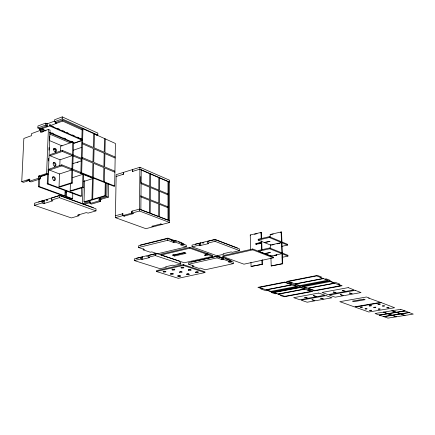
<?xml version="1.0" encoding="UTF-8"?>
<svg xmlns="http://www.w3.org/2000/svg" width="435" height="435" viewBox="0 0 435 435"><rect width="100%" height="100%" fill="white"/><g stroke="black" fill="none" stroke-linecap="round" stroke-linejoin="round"><path stroke-width="0.65" d="M181.585 243.508L186.278 245.188L186.289 246.911L180.623 244.954L181.993 244.541L181.988 242.801L175.039 240.305L174.141 240.522L174.114 242.311L173.299 242.349L167.72 240.299L167.72 238.538L138.58 245.786L138.564 247.51L144.556 249.511L143.202 249.842L143.213 248.7M167.905 239.032L167.905 238.152L140.168 245.057M167.981 220.246L167.992 181.629L141.44 170.107M168.361 220.148L168.367 181.52M212.688 256.318L184.261 262.767L161.064 255.024L161.07 254.181L189.872 247.336L207.375 253.589L207.386 254.431C201.035 255.258 206.299 256.106 208.452 254.812L212.688 256.318L212.677 255.486L208.441 253.969L206.228 254.48M180.753 263.991L155.273 255.568L155.279 253.888L148.634 255.475L148.623 257.145L149.694 257.58L141.94 259.38L141.516 259.244L141.533 257.58L140.804 257.346L134.306 258.901L134.29 260.554L160.047 268.683L166.464 267.231L165.534 266.802L172.798 265.154L174.196 265.475L180.753 263.991L180.748 262.365L179.677 262.006L179.671 261.196L156.426 253.431L155.094 253.746M156.355 271.489L156.355 270.695L183.293 264.621L204.928 271.777L204.939 272.566L178.328 278.308L156.355 271.489L183.298 265.426L204.939 272.566M156.426 253.431L156.421 254.268L155.279 253.888M158.704 216.695L158.748 204.037L150.276 200.649L150.195 213.438L158.101 216.461M158.835 177.654L158.797 190.095L150.358 186.571L150.434 174.011M159.476 177.931L159.438 190.361L167.992 193.934M149.531 213.183L149.613 200.388L140.597 196.789M149.781 173.728L149.705 186.3L140.728 182.548L140.782 176.534M169.623 222.492L139.483 211.013L139.918 167.268L116.172 174.663L115.405 217.669L145.894 228.679L169.623 222.492L169.628 180.242L139.918 167.268M140.858 209.61L141.223 169.732M141.516 259.244L140.788 259.01L140.804 257.346M155.686 254.328L154.43 253.909L147.498 255.562L147.492 256.394L146.84 256.552L146.845 255.72L141.962 256.889L141.951 257.721L141.538 257.612M142.419 259.265L142.441 256.775M132.648 213.792L133.202 213.639L131.838 213.128L131.859 211.209L132.436 211.051M131.854 213.123L131.881 211.203L139.499 209.088L169.623 220.632M132.381 169.617L132.36 171.482L132.909 171.308M114.655 186.011L115.416 143.479L82.944 128.771L82.139 129.059L80.856 173.086L113.85 186.256L114.655 186.011L81.671 172.82L80.856 173.086M104.34 181.89L104.639 167.926L114.905 172.211M105.254 138.874L104.965 152.565L115.172 157.019M106.004 183.026L105.738 195.935L104.998 195.652L105.275 182.281M108.625 183.597L108.353 197.153L106.879 196.587L107.146 183.69M99.153 198.871L100.632 199.431A0.549 0.375 -69.4 0 0 100.615 200.16L100.588 201.416L99.109 200.861L99.136 199.605A0.549 0.375 -69.4 0 1 99.153 198.871A0.549 0.375 -69.4 0 1 99.718 198.703L106.879 196.587M103.563 181.58L103.867 167.605L93.71 163.37L93.362 177.496M104.492 138.531L104.199 152.234L94.101 147.829L94.444 133.98M78.958 215.755L77.419 215.216L86.217 212.617L88.153 213.117L95.972 210.877L96.021 208.833L59.41 195.532L51.499 197.974L51.417 200.084L52.923 200.807L44.082 203.504L43.174 203.303L43.261 201.209L42.206 200.839L34.528 203.21L34.436 205.293L71.356 217.93L78.958 215.755L78.996 214.406M96.521 135.486L97.793 135.046L97.842 133.099L62.254 116.879L54.527 119.777L54.451 121.784C55.62 121.387 56.99 123.594 55.468 123.714L50.329 125.623L50.368 124.622L49.612 124.905L49.574 125.905L41.673 128.836L41.711 127.846L46.985 125.884L46.942 126.879M100.588 201.416L91.442 204.097L89.958 203.553L89.991 202.302A0.544 0.37 -69.7 0 0 90.007 201.574A0.544 0.37 -69.7 0 0 89.452 201.742L82.492 203.797L82.954 187.523M93.242 177.736L92.688 199.801L91.943 199.524L92.47 178.649M92.563 177.175L92.921 163.038L82.084 158.519M93.661 133.627L93.313 147.487L82.541 142.789M92.688 199.801L84.765 202.15L84.02 201.878L84.613 180.449M81.671 172.82L82.944 128.771M47.605 174.511L47.23 183.907L80.605 196.31L81.367 196.082L81.617 187.371M83.705 174.62L83.346 187.349L82.568 187.05L82.927 174.31L72.455 177.67M83.346 187.349L70.954 191.177L70.171 190.889L70.416 183.423M59.508 173.913L59.046 186.735L71.487 182.798L71.9 169.916L59.508 173.967L49.378 170.031L49.416 169.003L61.841 164.854L81.361 172.657M71.933 168.889L72.357 155.616L60.019 159.797L49.943 155.714L49.981 154.697L62.352 150.412L81.769 158.509M72.389 154.599L72.797 141.951L60.508 146.258L60.34 150.978M59.046 186.735L59.851 187.034L72.286 183.108L72.694 170.232M72.727 169.21L73.151 155.942M73.183 154.925L73.586 142.288L72.797 141.951M73.684 143.235L73.716 142.278M65.109 191.4A1.071 0.734 70.7 0 1 65.854 192.689L65.718 196.691L71.895 198.947L72.65 198.719L72.835 192.781M38.753 179.291L38.432 186.74L64.157 196.125L64.913 195.891L65.049 191.878A1.071 0.734 70.8 0 1 65.864 191.166A1.071 0.734 70.8 0 1 66.604 192.455L66.473 196.462L65.718 196.691M59.802 165.822L60.025 159.748M51.417 200.084L59.334 197.659L59.41 195.532M54.451 121.784L62.183 118.896L62.254 116.879M56.028 123.507L62.596 121.066L62.635 120.06L82.269 128.945M49.378 170.031L61.803 165.887L61.841 164.854M49.943 155.714L62.319 151.44L62.352 150.412M55.468 123.714L55.533 121.914M46.985 125.884L46.387 125.623L46.474 123.632L45.447 123.181L37.937 125.998L37.85 127.977L39.476 128.678L40.966 128.124L43.44 129.19M47.866 199.997L46.599 199.551L43.919 200.377L43.875 201.421L43.261 201.209M44.354 203.346L44.484 200.203M47.497 126.672L47.622 123.687L54.359 121.169M48.383 129.412L41.173 132.071A0.582 0.364 -67.7 0 1 40.602 132.278A0.582 0.364 -67.7 0 1 40.634 131.522L40.689 130.223L31.499 133.632L31.44 134.921A0.576 0.359 -68 0 1 31.402 135.671A0.576 0.359 -68 0 1 30.841 135.878L23.849 138.455L21.75 181.716L28.835 179.372A0.582 0.37 -69.7 0 1 29.401 179.182A0.582 0.37 -69.7 0 1 29.362 179.954L29.303 181.286L38.628 178.214L38.688 176.876A0.587 0.375 -69.4 0 1 38.72 176.099A0.587 0.375 -69.4 0 1 39.297 175.909L46.599 173.489L48.383 129.412L50.058 130.136L48.002 183.662L47.23 183.907M46.599 199.551L46.561 200.595L47.333 200.361L47.377 199.312L59.921 195.44L93.34 207.598M48.057 172.445L48.193 169.074M48.513 160.972L48.622 158.275M48.948 150.178L49.052 147.481M49.378 139.385L49.514 136.008M39.476 128.678L39.433 129.668L40.923 129.113L40.966 128.124M38.432 186.74L39.193 186.495L39.509 179.041M29.303 181.286L31.01 181.912L40.33 178.856L40.39 177.518A0.587 0.375 -69.4 0 1 40.422 176.74A0.587 0.375 -69.4 0 1 40.999 176.55L48.301 174.141L46.599 173.489M42.309 132.24L42.364 130.946M34.436 205.293L42.119 202.938L42.206 200.839M37.85 127.977L45.365 125.177L45.447 123.181M221.774 257.95L223.53 257.748L229.615 259.934L229.642 261.571L223.557 259.396L221.888 259.657L221.774 257.917L216.994 256.204L188.659 262.615L188.67 264.235L193.923 265.992L192.607 266.285L192.596 265.209M221.801 259.597L217.021 257.863L188.67 264.235M47.622 123.687L46.474 123.632M303.081 288.519L307.659 290.199L309.122 289.976L313.048 291.379L284.153 296.757L280.124 295.414L281.347 295.137L276.736 293.592L275.252 293.794L271.108 292.412L300.329 286.834L304.369 288.274L303.081 288.519L300.248 287.513L273.593 292.592L276.491 293.56M320.122 277.334L324.771 279.123L326.315 278.878L330.312 280.423L299.758 286.274L295.653 284.8L296.904 284.474L292.179 282.783L290.683 283.022L286.453 281.51L317.376 275.426L321.487 277.013L320.116 277.28L316.62 275.931L288.405 281.478L291.994 282.766M132.37 170.797L132.36 171.482L139.901 169.144L169.628 182.058M122.844 214.411L122.855 213.715L122.306 213.868M124.763 215.967L123.714 215.934M160.276 224.123L161.293 224.155M174.114 240.56L173.299 240.599L167.72 238.538M203.988 242.822L202.732 242.355L195.261 244.144M199.85 243.698L199.866 245.427L200.274 245.541L208.675 243.6L207.745 243.094L207.723 241.354L215.01 239.609L239.571 248.967L239.614 250.663L232.442 252.289L231.061 251.93L223.128 253.73L223.992 254.203L216.989 255.785L192.042 246.824L192.031 245.106L199.143 243.404L200.258 243.812L200.247 242.947M56.066 122.501L62.635 120.06M73.738 143.436L81.171 140.842M73.308 150.238L81.878 147.296M72.901 163.636L81.475 160.792M26.644 180.851L28.503 180.237M41.113 176.072L48.002 173.793M29.254 180.427L23.463 182.336L21.75 181.716M83.585 181.498L93.297 178.448L61.803 165.887M116.123 176.512L123.486 174.228L123.513 172.374L123.551 173.995L122.909 174.408M70.171 190.889L82.568 187.05M65.854 192.689L66.604 192.455M38.53 202.041L43.919 200.377M84.02 201.878L91.943 199.524M104.998 195.652L92.704 199.301L93.443 199.578L105.738 195.935M83.982 204.341L90.306 202.476M100.632 199.431A0.549 0.375 -69.4 0 1 101.197 199.263L108.353 197.153M89.958 203.553L99.109 200.861M115.438 215.776L122.877 213.71L122.828 215.619L124.198 216.119L133.224 213.634L132.702 213.449M115.405 217.669L139.483 211.013M138.564 247.51L167.72 240.299M174.141 242.273L175.039 242.056L181.993 244.541M136.438 258.211L141.962 256.889M186.289 246.911L157.416 253.806L151.848 251.892L150.276 252.197L143.202 249.842M134.29 260.554L140.788 259.01M148.623 257.145L155.273 255.568M192.042 246.824L199.159 245.133L199.866 245.394M207.745 243.094L215.037 241.36L239.614 250.663M161.064 255.024L189.877 248.195L207.386 254.431M250.625 249.712L250.234 234.987L261.022 232.442L261.484 232.633L261.663 238.527M254.508 234.28L257.047 233.682M260.217 232.932L261.484 232.633M172.896 254.622L174.571 255.187L185.37 252.659M174.576 256.025L186.011 253.355L183.793 252.583L172.342 255.269L174.576 256.025L174.571 255.187M270.26 237.178L270.173 234.503L281.119 231.953L281.57 232.149L281.929 241.969M273.202 234.095L270.173 234.503M280.281 232.448L281.57 232.149M281.76 246.373L287.551 245.084L287.519 244.301L269.276 236.694L258.183 239.261L258.205 240.06L264.072 242.436L270.032 241.371L264.534 242.627L270.521 245.046L281.505 242.572L281.88 252.865M258.205 240.06L269.298 237.499L287.551 245.084M206.266 253.844L207.375 253.589M255.883 243.513L256.351 243.703L256.373 244.486L255.905 244.301L255.883 243.513L261.783 242.458L261.739 241.148M256.351 243.703L261.783 242.458M255.905 244.301L261.805 243.247L261.995 249.679M259.39 243.801L261.805 243.247M191.552 262.039L217.848 256.09L223.242 258.026M252.73 248.994L222.856 255.731L222.867 256.563L243.959 264.175L273.381 257.83L273.354 257.003L252.73 248.994L252.751 249.842L273.381 257.83M271.592 245.095L274.061 244.535M277.057 243.861L280.118 243.17M222.867 256.563L252.751 249.842M282.163 257.324L287.97 256.079L287.943 255.291L269.64 247.972L258.504 250.457L258.531 251.261L264.415 253.545L270.396 252.512L264.877 253.73L270.88 256.057L281.907 253.659L282.272 263.632L282.728 263.806L282.364 253.844M258.531 251.261L269.667 248.782L287.97 256.079M229.642 261.571L228.272 261.903L233.274 263.653L233.236 262.028L229.191 260.576M233.274 263.653L205.217 269.765L200.334 268.085L198.817 268.351L192.607 266.285M274.436 255.562L276.916 255.024L276.459 254.845M250.957 262.425L251.066 266.443L262.435 264.295L262.294 259.646M262.435 264.295L251.066 266.443M270.94 257.928L271.206 265.959L282.272 263.632M282.728 263.806L271.206 265.959M295.109 283.886L323.156 278.449M295.523 284.033L323.558 278.601M277.916 294.033L304.467 289.014M278.324 294.169L304.87 289.161M379.26 315.016L387.389 313.7L383.213 312.178M404.833 310.873L396.519 312.221L392.392 310.677M379.57 315.125L387.694 313.814L391.647 315.255L383.567 316.555M405.132 310.992L396.823 312.335L400.733 313.798L409.003 312.471M383.871 316.664L391.951 315.37L395.986 316.843M409.297 312.586L401.032 313.912L405.023 315.408M152.5 226.156L151.984 226.26L152.424 226.472M208.544 241.621L207.723 241.354M272.353 292.179L273.18 292.456L299.846 287.366L299.035 287.078M281.358 295.186L284.784 296.327L311.183 291.406L307.833 290.216M42.119 202.938L43.174 203.303M171.026 240.153L172.902 240.821M182.069 244.1L183.875 244.747L183.869 243.888L181.46 243.024M218.462 257.134L220.257 257.776M229.337 261.027L231.192 261.691M167.905 238.152L176.648 241.294M178.453 241.942L180.259 242.589M225.607 258.879L231.795 261.103M296.969 284.523L299.84 285.583L327.762 280.222L324.956 279.139M59.334 197.659L95.972 210.877M39.193 186.495L64.913 195.891M66.473 196.462L72.65 198.719M153.229 226.766L151.94 226.303L160.841 223.976L162.108 224.449M383.822 312.074L387.993 313.602L395.904 312.319L391.777 310.775M396.589 316.745L392.549 315.272L400.423 314.01L404.419 315.505M28.835 179.372L29.971 179.791M89.452 201.742L90.442 202.106M48.002 183.662L81.367 196.082M38.628 178.214L40.33 178.856M38.72 176.099L40.422 176.74M38.688 176.876L40.39 177.518M99.136 199.605L100.615 200.16M39.297 175.909L40.999 176.55M99.718 198.703L101.197 199.263M237.445 247.972L215.004 239.419L203.444 242.186L203.455 243.051L202.737 243.219L202.732 242.355M71.487 182.798L72.286 183.108M140.478 209.713L148.928 212.949M167.366 220.012L159.351 216.94L159.395 204.292L167.986 207.729M276.285 254.883L276.742 255.062M140.603 195.832L149.618 199.447L149.694 187.235L140.722 183.494M167.986 206.804L159.395 203.362L159.433 191.286L167.986 194.853M250.234 234.987L250.701 235.177M77.245 162.195L78.023 162.511M77.153 162.228L77.925 162.543M53.445 148.955L55.93 149.983M62.319 151.44L81.742 159.514M82.117 157.465L92.949 161.999L93.286 148.52L82.509 143.833M114.922 171.194L104.661 166.899L104.944 153.588L115.155 158.03M49.71 140.684L62.107 145.915M40.634 131.522L41.749 132.001M40.923 129.113L45.251 130.978M49.579 132.844L71.829 142.435M39.433 129.668L43.761 131.528M49.943 134.187L70.35 142.952M52.086 132.931L53.326 133.463M63.831 138.004L65.68 138.803M71.242 141.206L72.476 141.739M41.673 128.836L45.996 130.707M49.704 132.305L74.423 142.974L82.248 140.244L49.574 125.905M45.365 125.177L46.387 125.623M49.612 124.905L50.846 125.449M52.075 125.992L53.309 126.536M57.621 128.434L59.47 129.244M62.553 130.603L64.402 131.413M66.865 132.501L68.099 133.045M72.417 134.942L74.265 135.753M77.343 137.112L79.192 137.922M80.426 138.466L82.275 139.282M50.329 125.623L81.764 139.439M62.596 121.066L82.242 129.929M62.183 118.896L97.793 135.046M281.956 242.757L282.331 253.045M281.119 231.953L281.478 241.784M270.505 244.541L270.635 248.559M270.853 255.247L270.896 256.585M269.276 236.694L269.298 237.499M269.64 247.972L269.667 248.782M261.022 232.442L261.217 238.994M261.277 240.963L261.315 242.273M261.337 243.062L261.549 250.141M261.848 260.135L261.968 264.121M223.53 257.748L223.557 259.396M222.66 257.939L222.687 259.586M222.154 258.053L222.182 259.7M217.848 256.09L217.859 256.916M216.994 256.204L217.021 257.863M215.01 239.609L215.037 241.36M208.441 253.969L208.452 254.812M205.673 254.605L205.684 255.443M200.774 242.822L200.801 245.416M199.143 243.404L199.159 245.133M189.872 247.336L189.877 248.195M183.293 264.621L183.298 265.426M175.039 240.305L175.039 242.056M173.619 240.653L173.619 242.398M173.19 240.495L173.19 242.246M52.445 177.083A1.941 1.338 69.5 0 1 54.516 178.426A1.941 1.338 69.5 0 1 53.717 180.71M53.326 162.679A1.936 1.321 68.8 0 1 55.131 164.392A1.936 1.321 68.8 0 1 54.261 166.398M53.869 148.52A1.93 1.305 68.1 0 1 55.593 150.01A1.93 1.305 68.1 0 1 55.131 152.13M198.148 271.772A1.435 0.381 -0.6 0 1 195.902 271.88M188.692 273.86A1.425 0.375 -0.4 0 1 186.968 273.827M181.172 271.603A1.441 0.381 -0.3 0 1 180.427 271.614M190.78 269.515A1.446 0.386 -0.4 0 1 188.502 269.466M174.696 269.058A1.452 0.391 -0.2 0 1 173.282 269.27A1.452 0.391 -0.2 0 1 172.021 269.004M173.152 273.365A1.43 0.375 -0.2 0 1 170.683 273.403M180.367 275.638A1.414 0.37 -0.3 0 1 178.986 275.839A1.414 0.37 -0.3 0 1 177.768 275.589M183.499 267.128A1.463 0.397 -0.3 0 1 181.743 267.215M164.957 271.239A1.446 0.381 0 0 1 163.859 271.217M158.791 191.019L158.753 203.101L150.282 199.708L150.352 187.507L158.791 191.019M104.177 153.25L103.889 166.578L93.737 162.331L94.074 148.862L104.177 153.25M360.463 307.219C362.969 308.208 363.334 306.109 360.463 307.219M365.085 308.877C367.57 309.851 367.939 307.784 365.085 308.877M369.636 310.514C372.094 311.471 372.474 309.437 369.636 310.514M373.692 307.436C376.291 308.507 376.938 306.3 373.692 307.436M378.2 309.089C380.658 310.057 381.071 308.002 378.2 309.089M382.403 305.974C384.991 307.061 385.693 304.832 382.403 305.974M386.862 307.654C389.417 308.719 390.135 306.528 386.862 307.654M262.229 288.769L260.967 289.041L266.073 290.738L267.509 290.515L271.522 291.901L298.22 286.79L294.109 285.355L295.419 285.077L290.433 283.294L288.943 283.533L284.909 282.049L257.911 287.356L262.223 288.796M305.914 287.736L304.609 288.008L309.383 289.715L310.851 289.492L314.587 290.879L342.127 285.751L338.31 284.332L339.653 284.033L335.021 282.239L333.487 282.478L329.746 280.983L301.874 286.312L305.914 287.736M368.847 298.16L380.576 302.385L354.356 306.849L339.822 301.672L366.455 296.996L369.201 298.04L368.847 298.16M284.892 282.402L259.189 287.448L266.046 289.743L291.608 284.789L284.892 282.402M292.021 284.941L266.47 289.884L270.891 291.363L296.349 286.48L292.021 284.941M330.252 281.57L303.739 286.627L307.947 288.139L334.357 283.147L330.252 281.57M334.749 283.294L308.344 288.285L314.646 290.553L340.888 285.654L334.749 283.294M318.779 293.049L293.674 297.676L299.878 299.764L307.583 298.361L304.522 297.306L305.142 297.192L308.203 298.247L316.316 296.773L313.227 295.691L313.858 295.572L316.946 296.659L324.842 295.218L318.779 293.049M348.201 287.627L322.058 292.445L328.104 294.625L336.124 293.168L333.139 292.07L333.786 291.95L336.772 293.049L345.216 291.515L342.209 290.384L342.867 290.265L345.868 291.396L354.085 289.9L348.201 287.627M326.049 295.653L301.118 300.177L307.175 302.216L314.831 300.846L311.835 299.818L312.455 299.704L315.446 300.732L323.504 299.291L320.492 298.231L321.117 298.122L324.129 299.177L331.97 297.774L326.049 295.653M355.259 290.352L329.311 295.06L335.211 297.192L343.171 295.767L340.262 294.691L340.904 294.577L343.813 295.648L352.198 294.147L349.267 293.043L349.919 292.924L352.845 294.033L361.006 292.57L355.259 290.352M363.774 299.182L352.366 301.167L353.758 301.672L365.144 299.693L363.774 299.182M381.234 302.635L355.031 307.088L368.831 312.004L394.627 307.741L381.234 302.635M400.749 309.312L375.052 313.51L387.949 318.121L413.25 314.097L400.749 309.312M396.209 312.433L388.297 313.717L392.25 315.157L400.124 313.896L396.209 312.433M369.549 305.984A1.234 0.272 -3.1 0 0 371.544 305.713A1.234 0.272 -3.1 0 0 369.891 305.5A1.234 0.272 -3.1 0 0 369.549 305.984M378.298 304.505A1.24 0.277 -3.2 0 0 380.315 304.234A1.24 0.277 -3.2 0 0 378.662 304.011A1.24 0.277 -3.2 0 0 378.298 304.505M53.162 163.484A1.936 1.321 68.8 0 0 55.027 166.143A1.936 1.321 68.8 0 0 55.479 163.223A1.936 1.321 68.8 0 0 53.162 163.484M52.613 177.812A1.941 1.338 69.5 0 0 54.489 180.46A1.941 1.338 69.5 0 0 54.941 177.507A1.941 1.338 69.5 0 0 52.613 177.812M53.712 149.292A1.93 1.305 68.1 0 0 55.566 151.962A1.93 1.305 68.1 0 0 56.012 149.075A1.93 1.305 68.1 0 0 53.712 149.292M179.769 272.31A1.441 0.381 -0.3 0 0 182.151 272.109A1.441 0.381 -0.3 0 0 180.329 271.668A1.441 0.381 -0.3 0 0 179.769 272.31M186.968 274.61A1.425 0.375 -0.4 0 0 189.334 274.409A1.425 0.375 -0.4 0 0 187.545 273.979A1.425 0.375 -0.4 0 0 186.968 274.61M188.741 270.336A1.446 0.386 -0.4 0 0 191.144 270.13A1.446 0.386 -0.4 0 0 189.328 269.684A1.446 0.386 -0.4 0 0 188.741 270.336M178.16 276.524A1.414 0.37 -0.3 0 0 180.503 276.323A1.414 0.37 -0.3 0 0 178.703 275.899A1.414 0.37 -0.3 0 0 178.16 276.524M181.433 267.96A1.463 0.391 -0.3 0 0 183.858 267.748A1.463 0.391 -0.3 0 0 182.009 267.291A1.463 0.391 -0.3 0 0 181.433 267.96M195.902 272.669A1.435 0.381 -0.6 0 0 198.289 272.468A1.435 0.381 -0.6 0 0 196.5 272.027A1.435 0.381 -0.6 0 0 195.902 272.669M170.922 274.262A1.43 0.375 -0.2 0 0 173.282 274.061A1.43 0.375 -0.2 0 0 171.455 273.626A1.43 0.375 -0.2 0 0 170.922 274.262M172.423 269.972A1.452 0.386 -0.2 0 0 174.826 269.76A1.452 0.386 -0.2 0 0 172.972 269.314A1.452 0.386 -0.2 0 0 172.423 269.972M163.544 271.951A1.446 0.381 0 0 0 165.92 271.75A1.446 0.381 0 0 0 164.066 271.304A1.446 0.381 0 0 0 163.544 271.951"/></g></svg>
